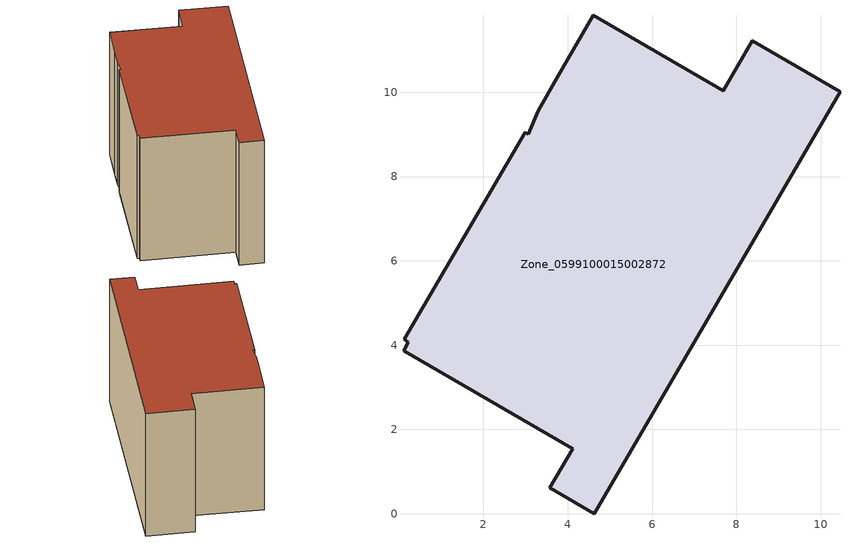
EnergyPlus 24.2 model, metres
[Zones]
Zone_0599100015002872
 floor ground (C_G): 7.69,10.04 8.38,11.22 10.46,10.01 4.63,0 3.57,0.62 4.12,1.55 0.1,3.87 0.22,4.07 0.12,4.14 2.99,9.05 3.06,9.01 3.3,9.56 3.74,10.34 4.61,11.83 z1.72
 wall outside (C_F): 8.38,11.22 7.69,10.04 4.61,11.83 3.74,10.34 3.3,9.56 3.06,9.01 2.99,9.05 0.12,4.14 0.22,4.07 0.1,3.87 4.12,1.55 3.57,0.62 4.63,0 10.46,10.01 8.38,11.22 z1.72:8.81
 roof outside (C_R): 3.3,9.56 3.06,9.01 2.99,9.05 0.12,4.14 0.22,4.07 0.1,3.87 4.12,1.55 3.57,0.62 4.63,0 10.46,10.01 8.38,11.22 7.69,10.04 4.61,11.83 3.74,10.34 z8.81
[BUILDING]
Pand.0599100015002872: North Axis=0; Terrain=City; Loads Convergence Tolerance Value=0.04; Temperature Convergence Tolerance Value=0.4; Solar Distribution=FullExterior; Maximum Number of Warmup Days=25; Minimum Number of Warmup Days=1
[Site:Location]
Rotterdam.The.Hague.AP_ZH_NLD Design_Conditions: Latitude=51.96; Longitude=4.45; Time Zone=1; Elevation=-4.5
[SITE:GROUNDTEMPERATURE:BUILDINGSURFACE]
18, 18, 18, 18, 18, 18, 18, 18, 18, 18, 18, 18
[MATERIAL] Thermal Absorptance=0.9; Solar Absorptance=0.7; Visible Absorptance=0.7
Name | Roughness | Thickness | Conductivity | Density | Specific Heat
G.TC.1975-1991 | MediumSmooth | 0.15 | 0.288461 | 540 | 1210
F.TC.1975-1991 | Rough | 0.3 | 0.230769 | 1920 | 840
R.TC.1975-1991 | MediumRough | 0.2 | 0.153846 | 1500 | 1000
[CONSTRUCTION]
C_G: G.TC.1975-1991
C_F: F.TC.1975-1991
C_R: R.TC.1975-1991
[ZONE]
Zone_0599100015002872: Type=1; Multiplier=1; Ceiling Height=Autocalculate; Volume=Autocalculate; Floor Area=autocalculate; Part of Total Floor Area=Yes
[ZONEINFILTRATION:DESIGNFLOWRATE]
Infil_Zone_0599100015002872: Zone or ZoneList or Space or SpaceList=Zone_0599100015002872; Schedule=AlwaysOn; Design Flow Rate Calculation Method=Flow/Area; Flow Rate per Floor Area=0.003; Constant Term Coefficient=1; Temperature Term Coefficient=0; Velocity Term Coefficient=0; Velocity Squared Term Coefficient=0
[HVACTEMPLATE:ZONE:IDEALLOADSAIRSYSTEM]
Zone_0599100015002872: Maximum Heating Supply Air Temperature=50; Minimum Cooling Supply Air Temperature=13; Maximum Heating Supply Air Humidity Ratio=0.0156; Minimum Cooling Supply Air Humidity Ratio=0.0077; Heating Limit=NoLimit; Cooling Limit=NoLimit; Dehumidification Control Type=ConstantSensibleHeatRatio; Cooling Sensible Heat Ratio=0.7; Dehumidification Setpoint=60; Humidification Control Type=None; Humidification Setpoint=30; Outdoor Air Method=None; Outdoor Air Flow Rate per Person=0.00944; Outdoor Air Flow Rate per Zone Floor Area=0; Outdoor Air Flow Rate per Zone=0; Demand Controlled Ventilation Type=None; Outdoor Air Economizer Type=NoEconomizer; Heat Recovery Type=None; Sensible Heat Recovery Effectiveness=0.7; Latent Heat Recovery Effectiveness=0.65
[ZONECONTROL:THERMOSTAT]
ThermostatControl_Zone_0599100015002872: Zone or ZoneList=Zone_0599100015002872; Control Type Schedule=DualSetpointControlType; Control 1=Thermostat_Zone_0599100015002872; Temperature Difference Between Cutout And Setpoint=0
[THERMOSTATSETPOINT:DUALSETPOINT]
Thermostat_Zone_0599100015002872: Heating Setpoint Temperature Schedule=HeatingSetpoint_Zone_0599100015002872; Cooling Setpoint Temperature Schedule=CoolingSetpoint_Zone_0599100015002872
[SCHEDULE:COMPACT]
HeatingSetpoint_Zone_0599100015002872: Through: 12/31, For: AllDays, Until: 24:00, 21
CoolingSetpoint_Zone_0599100015002872: Through: 12/31, For: AllDays, Until: 24:00, 24
DualSetpointControlType: Through: 12/31, For: AllDays, Until: 24:00, 4
AlwaysOn: Through: 12/31, For: AllDays, Until: 24:00, 1
